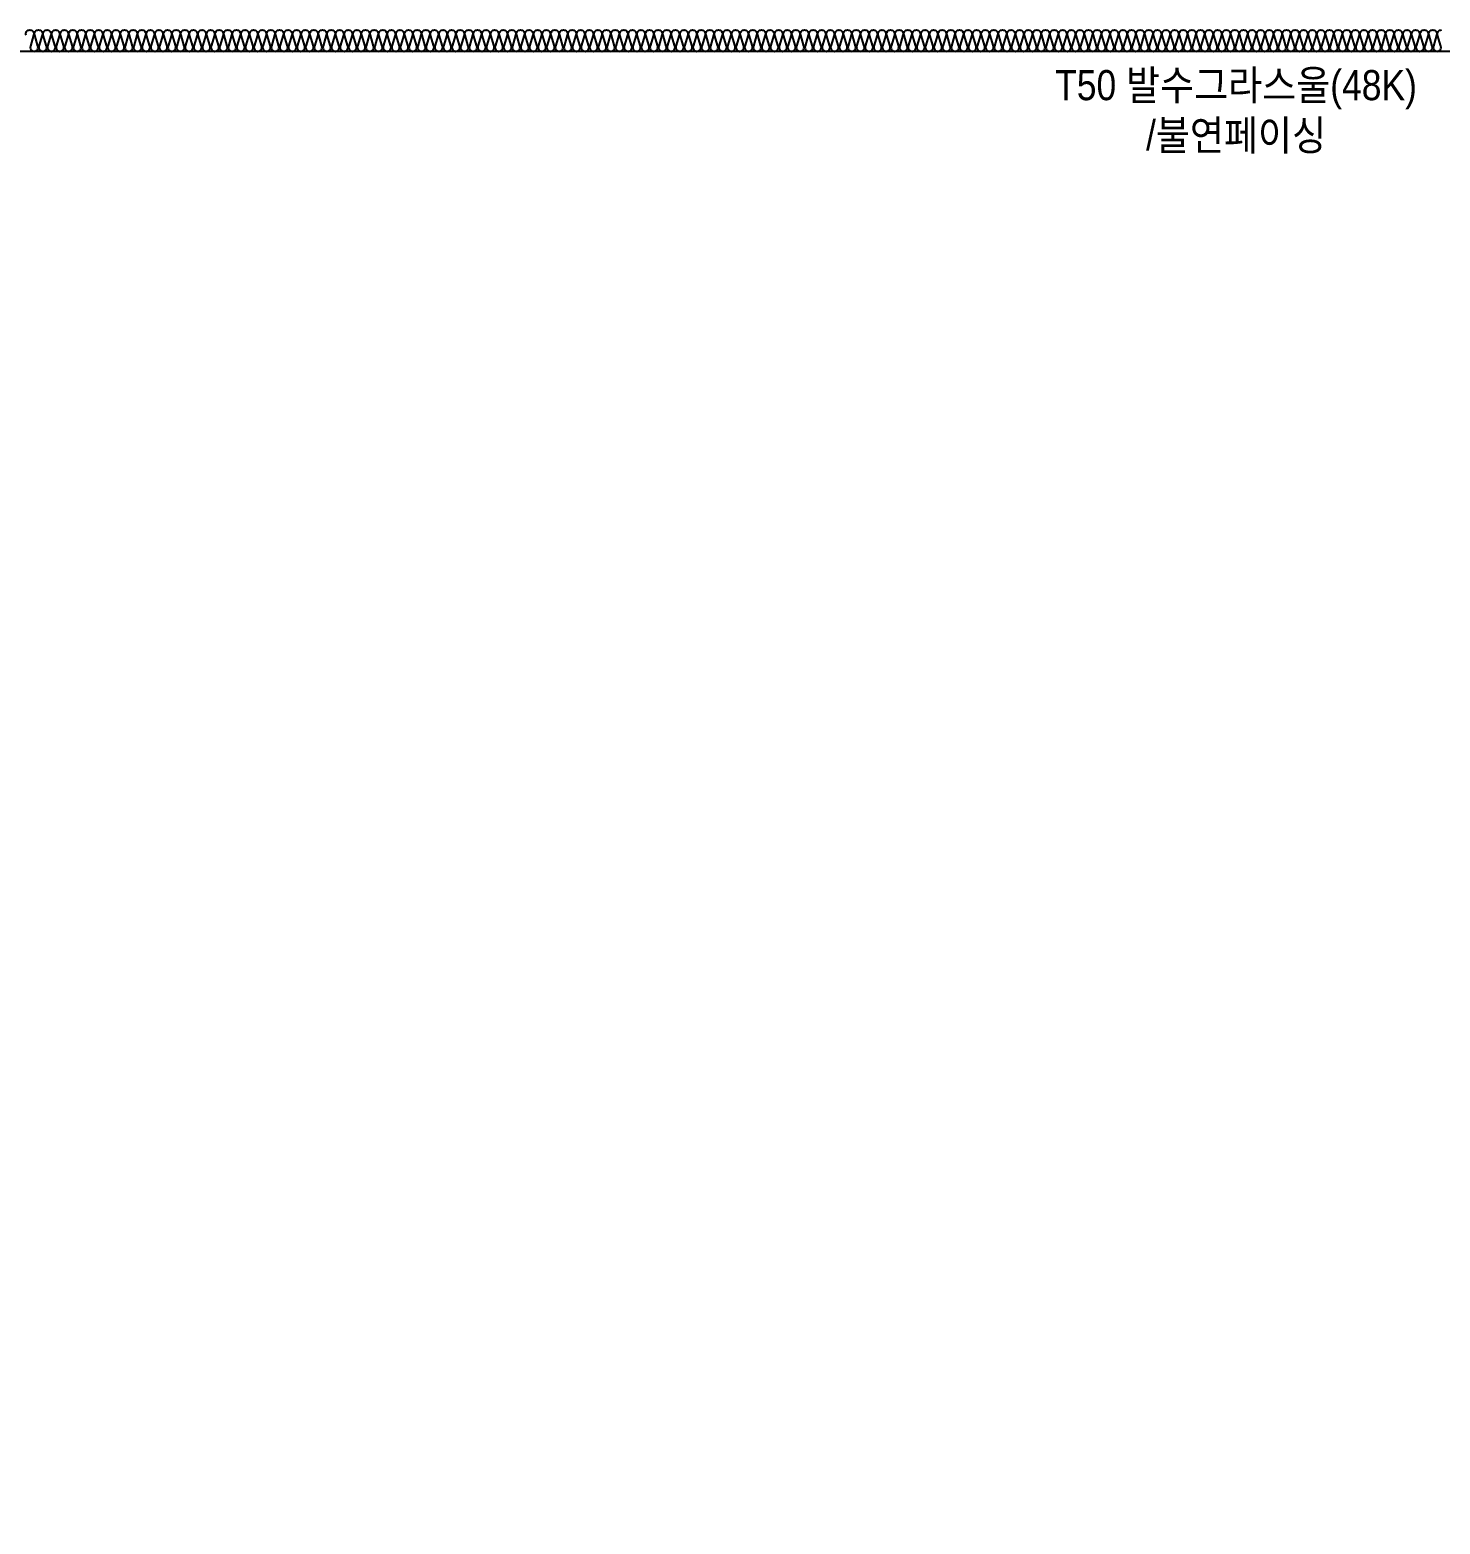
# Model space of a CAD drawing. Header units: millimetres. Extents: x 19868 to 801382, y -4805 to 85279.
# Drawn here: x 359488 to 362765, y 63428 to 66899 of the extents above; entities that cross this region are included whole.
import ezdxf
from ezdxf.enums import TextEntityAlignment as Align

# ---------------------------------------------------------------- set-up
doc = ezdxf.new("R2010")
doc.units = ezdxf.units.MM
doc.header["$LTSCALE"] = 250
doc.layers.add('ISL', color=251, linetype='Continuous')
doc.layers.add('NOPLOT-단열', color=225, linetype='Continuous', plot=False)
doc.styles.add('Gdim', font='')
doc.styles.get('Gdim').set_extended_font_data('Dotum')

msp = doc.modelspace()

# ---------------------------------------------------------------- linework, layer by layer
at = {"layer": 'ISL'}
msp.add_lwpolyline([(359479.4, 66886.8, -0.509267), (359488.2, 66898.9, -0.509267), (359497, 66886.8), (359489.4, 66861.1, 1.372593), (359507, 66861.1), (359499.4, 66886.8, -0.509267), (359508.2, 66898.9, -0.509267), (359517, 66886.8), (359509.4, 66861.1, 1.372593), (359527, 66861.1), (359519.4, 66886.8, -0.509267), (359528.2, 66898.9, -0.509267), (359537, 66886.8), (359529.4, 66861.1, 1.372593), (359547, 66861.1), (359539.4, 66886.8, -0.509267), (359548.2, 66898.9, -0.509267), (359557, 66886.8), (359549.4, 66861.1, 1.372593), (359567, 66861.1), (359559.4, 66886.8, -0.509267), (359568.2, 66898.9, -0.509267), (359577, 66886.8), (359569.4, 66861.1, 1.372593), (359587, 66861.1), (359579.4, 66886.8, -0.509267), (359588.2, 66898.9, -0.509267), (359597, 66886.8), (359589.4, 66861.1, 1.372593), (359607, 66861.1), (359599.4, 66886.8, -0.509267), (359608.2, 66898.9, -0.509267), (359617, 66886.8), (359609.4, 66861.1, 1.372593), (359627, 66861.1), (359619.4, 66886.8, -0.509267), (359628.2, 66898.9, -0.509267), (359637, 66886.8), (359629.4, 66861.1, 1.372593), (359647, 66861.1), (359639.4, 66886.8, -0.509267), (359648.2, 66898.9, -0.509267), (359657, 66886.8), (359649.4, 66861.1, 1.372593), (359667, 66861.1), (359659.4, 66886.8, -0.509267), (359668.2, 66898.9, -0.509267), (359677, 66886.8), (359669.4, 66861.1, 1.372593), (359687, 66861.1), (359679.4, 66886.8, -0.509267), (359688.2, 66898.9, -0.509267), (359697, 66886.8), (359689.4, 66861.1, 1.372593), (359707, 66861.1), (359699.4, 66886.8, -0.509267), (359708.2, 66898.9, -0.509267), (359717, 66886.8), (359709.4, 66861.1, 1.372593), (359727, 66861.1), (359719.4, 66886.8, -0.509267), (359728.2, 66898.9, -0.509267), (359737, 66886.8), (359729.4, 66861.1, 1.372593), (359747, 66861.1), (359739.4, 66886.8, -0.509267), (359748.2, 66898.9, -0.509267), (359757, 66886.8), (359749.4, 66861.1, 1.372593), (359767, 66861.1), (359759.4, 66886.8, -0.509267), (359768.2, 66898.9, -0.509267), (359777, 66886.8), (359769.4, 66861.1, 1.372593), (359787, 66861.1), (359779.4, 66886.8, -0.509267), (359788.2, 66898.9, -0.509267), (359797, 66886.8), (359789.4, 66861.1, 1.372593), (359807, 66861.1), (359799.4, 66886.8, -0.509267), (359808.2, 66898.9, -0.509267), (359817, 66886.8), (359809.4, 66861.1, 1.372593), (359827, 66861.1), (359819.4, 66886.8, -0.509267), (359828.2, 66898.9, -0.509267), (359837, 66886.8), (359829.4, 66861.1, 1.372593), (359847, 66861.1), (359839.4, 66886.8, -0.509267), (359848.2, 66898.9, -0.509267), (359857, 66886.8), (359849.4, 66861.1, 1.372593), (359867, 66861.1), (359859.4, 66886.8, -0.509267), (359868.2, 66898.9, -0.509267), (359877, 66886.8), (359869.4, 66861.1, 1.372593), (359887, 66861.1), (359879.4, 66886.8, -0.509267), (359888.2, 66898.9, -0.509267), (359897, 66886.8), (359889.4, 66861.1, 1.372593), (359907, 66861.1), (359899.4, 66886.8, -0.509267), (359908.2, 66898.9, -0.509267), (359917, 66886.8), (359909.4, 66861.1, 1.372593), (359927, 66861.1), (359919.4, 66886.8, -0.509267), (359928.2, 66898.9, -0.509267), (359937, 66886.8), (359929.4, 66861.1, 1.372593), (359947, 66861.1), (359939.4, 66886.8, -0.509267), (359948.2, 66898.9, -0.509267), (359957, 66886.8), (359949.4, 66861.1, 1.372593), (359967, 66861.1), (359959.4, 66886.8, -0.509267), (359968.2, 66898.9, -0.509267), (359977, 66886.8), (359969.4, 66861.1, 1.372593), (359987, 66861.1), (359979.4, 66886.8, -0.509267), (359988.2, 66898.9, -0.509267), (359997, 66886.8), (359989.4, 66861.1, 1.372593), (360007, 66861.1), (359999.4, 66886.8, -0.509267), (360008.2, 66898.9, -0.509267), (360017, 66886.8), (360009.4, 66861.1, 1.372593), (360027, 66861.1), (360019.4, 66886.8, -0.509267), (360028.2, 66898.9, -0.509267), (360037, 66886.8), (360029.4, 66861.1, 1.372593), (360047, 66861.1), (360039.4, 66886.8, -0.509267), (360048.2, 66898.9, -0.509267), (360057, 66886.8), (360049.4, 66861.1, 1.372593), (360067, 66861.1), (360059.4, 66886.8, -0.509267), (360068.2, 66898.9, -0.509267), (360077, 66886.8), (360069.4, 66861.1, 1.372593), (360087, 66861.1), (360079.4, 66886.8, -0.509267), (360088.2, 66898.9, -0.509267), (360097, 66886.8), (360089.4, 66861.1, 1.372593), (360107, 66861.1), (360099.4, 66886.8, -0.509267), (360108.2, 66898.9, -0.509267), (360117, 66886.8), (360109.4, 66861.1, 1.372593), (360127, 66861.1), (360119.4, 66886.8, -0.509267), (360128.2, 66898.9, -0.509267), (360137, 66886.8), (360129.4, 66861.1, 1.372593), (360147, 66861.1), (360139.4, 66886.8, -0.509267), (360148.2, 66898.9, -0.509267), (360157, 66886.8), (360149.4, 66861.1, 1.372593), (360167, 66861.1), (360159.4, 66886.8, -0.509267), (360168.2, 66898.9, -0.509267), (360177, 66886.8), (360169.4, 66861.1, 1.372593), (360187, 66861.1), (360179.4, 66886.8, -0.509267), (360188.2, 66898.9, -0.509267), (360197, 66886.8), (360189.4, 66861.1, 1.372593), (360207, 66861.1), (360199.4, 66886.8, -0.509267), (360208.2, 66898.9, -0.509267), (360217, 66886.8), (360209.4, 66861.1, 1.372593), (360227, 66861.1), (360219.4, 66886.8, -0.509267), (360228.2, 66898.9, -0.509267), (360237, 66886.8), (360229.4, 66861.1, 1.372593), (360247, 66861.1), (360239.4, 66886.8, -0.509267), (360248.2, 66898.9, -0.509267), (360257, 66886.8), (360249.4, 66861.1, 1.372593), (360267, 66861.1), (360259.4, 66886.8, -0.509267), (360268.2, 66898.9, -0.509267), (360277, 66886.8), (360269.4, 66861.1, 1.372593), (360287, 66861.1), (360279.4, 66886.8, -0.509267), (360288.2, 66898.9, -0.509267), (360297, 66886.8), (360289.4, 66861.1, 1.372593), (360307, 66861.1), (360299.4, 66886.8, -0.509267), (360308.2, 66898.9, -0.509267), (360317, 66886.8), (360309.4, 66861.1, 1.372593), (360327, 66861.1), (360319.4, 66886.8, -0.509267), (360328.2, 66898.9, -0.509267), (360337, 66886.8), (360329.4, 66861.1, 1.372593), (360347, 66861.1), (360339.4, 66886.8, -0.509267), (360348.2, 66898.9, -0.509267), (360357, 66886.8), (360349.4, 66861.1, 1.372593), (360367, 66861.1), (360359.4, 66886.8, -0.509267), (360368.2, 66898.9, -0.509267), (360377, 66886.8), (360369.4, 66861.1, 1.372593), (360387, 66861.1), (360379.4, 66886.8, -0.509267), (360388.2, 66898.9, -0.509267), (360397, 66886.8), (360389.4, 66861.1, 1.372593), (360407, 66861.1), (360399.4, 66886.8, -0.509267), (360408.2, 66898.9, -0.509267), (360417, 66886.8), (360409.4, 66861.1, 1.372593), (360427, 66861.1), (360419.4, 66886.8, -0.509267), (360428.2, 66898.9, -0.509267), (360437, 66886.8), (360429.4, 66861.1, 1.372593), (360447, 66861.1), (360439.4, 66886.8, -0.509267), (360448.2, 66898.9, -0.509267), (360457, 66886.8), (360449.4, 66861.1, 1.372593), (360467, 66861.1), (360459.4, 66886.8, -0.509267), (360468.2, 66898.9, -0.509267), (360477, 66886.8), (360469.4, 66861.1, 1.372593), (360487, 66861.1), (360479.4, 66886.8, -0.509267), (360488.2, 66898.9, -0.509267), (360497, 66886.8), (360489.4, 66861.1, 1.372593), (360507, 66861.1), (360499.4, 66886.8, -0.509267), (360508.2, 66898.9, -0.509267), (360517, 66886.8), (360509.4, 66861.1, 1.372593), (360527, 66861.1), (360519.4, 66886.8, -0.509267), (360528.2, 66898.9, -0.509267), (360537, 66886.8), (360529.4, 66861.1, 1.372593), (360547, 66861.1), (360539.4, 66886.8, -0.509267), (360548.2, 66898.9, -0.509267), (360557, 66886.8), (360549.4, 66861.1, 1.372593), (360567, 66861.1), (360559.4, 66886.8, -0.509267), (360568.2, 66898.9, -0.509267), (360577, 66886.8), (360569.4, 66861.1, 1.372593), (360587, 66861.1), (360579.4, 66886.8, -0.509267), (360588.2, 66898.9, -0.509267), (360597, 66886.8), (360589.4, 66861.1, 1.372593), (360607, 66861.1), (360599.4, 66886.8, -0.509267), (360608.2, 66898.9, -0.509267), (360617, 66886.8), (360609.4, 66861.1, 1.372593), (360627, 66861.1), (360619.4, 66886.8, -0.509267), (360628.2, 66898.9, -0.509267), (360637, 66886.8), (360629.4, 66861.1, 1.372593), (360647, 66861.1), (360639.4, 66886.8, -0.509267), (360648.2, 66898.9, -0.509267), (360657, 66886.8), (360649.4, 66861.1, 1.372593), (360667, 66861.1), (360659.4, 66886.8, -0.509267), (360668.2, 66898.9, -0.509267), (360677, 66886.8), (360669.4, 66861.1, 1.372593), (360687, 66861.1), (360679.4, 66886.8, -0.509267), (360688.2, 66898.9, -0.509267), (360697, 66886.8), (360689.4, 66861.1, 1.372593), (360707, 66861.1), (360699.4, 66886.8, -0.509267), (360708.2, 66898.9, -0.509267), (360717, 66886.8), (360709.4, 66861.1, 1.372593), (360727, 66861.1), (360719.4, 66886.8, -0.509267), (360728.2, 66898.9, -0.509267), (360737, 66886.8), (360729.4, 66861.1, 1.372593), (360747, 66861.1), (360739.4, 66886.8, -0.509267), (360748.2, 66898.9, -0.509267), (360757, 66886.8), (360749.4, 66861.1, 1.372593), (360767, 66861.1), (360759.4, 66886.8, -0.509267), (360768.2, 66898.9, -0.509267), (360777, 66886.8), (360769.4, 66861.1, 1.372593), (360787, 66861.1), (360779.4, 66886.8, -0.509267), (360788.2, 66898.9, -0.509267), (360797, 66886.8), (360789.4, 66861.1, 1.372593), (360807, 66861.1), (360799.4, 66886.8, -0.509267), (360808.2, 66898.9, -0.509267), (360817, 66886.8), (360809.4, 66861.1, 1.372593), (360827, 66861.1), (360819.4, 66886.8, -0.509267), (360828.2, 66898.9, -0.509267), (360837, 66886.8), (360829.4, 66861.1, 1.372593), (360847, 66861.1), (360839.4, 66886.8, -0.509267), (360848.2, 66898.9, -0.509267), (360857, 66886.8), (360849.4, 66861.1, 1.372593), (360867, 66861.1), (360859.4, 66886.8, -0.509267), (360868.2, 66898.9, -0.509267), (360877, 66886.8), (360869.4, 66861.1, 1.372593), (360887, 66861.1), (360879.4, 66886.8, -0.509267), (360888.2, 66898.9, -0.509267), (360897, 66886.8), (360889.4, 66861.1, 1.372593), (360907, 66861.1), (360899.4, 66886.8, -0.509267), (360908.2, 66898.9, -0.509267), (360917, 66886.8), (360909.4, 66861.1, 1.372593), (360927, 66861.1), (360919.4, 66886.8, -0.509267), (360928.2, 66898.9, -0.509267), (360937, 66886.8), (360929.4, 66861.1, 1.372593), (360947, 66861.1), (360939.4, 66886.8, -0.509267), (360948.2, 66898.9, -0.509267), (360957, 66886.8), (360949.4, 66861.1, 1.372593), (360967, 66861.1), (360959.4, 66886.8, -0.509267), (360968.2, 66898.9, -0.509267), (360977, 66886.8), (360969.4, 66861.1, 1.372593), (360987, 66861.1), (360979.4, 66886.8, -0.509267), (360988.2, 66898.9, -0.509267), (360997, 66886.8), (360989.4, 66861.1, 1.372593), (361007, 66861.1), (360999.4, 66886.8, -0.509267), (361008.2, 66898.9, -0.509267), (361017, 66886.8), (361009.4, 66861.1, 1.372593), (361027, 66861.1), (361019.4, 66886.8, -0.509267), (361028.2, 66898.9, -0.509267), (361037, 66886.8), (361029.4, 66861.1, 1.372593), (361047, 66861.1), (361039.4, 66886.8, -0.509267), (361048.2, 66898.9, -0.509267), (361057, 66886.8), (361049.4, 66861.1, 1.372593), (361067, 66861.1), (361059.4, 66886.8, -0.509267), (361068.2, 66898.9, -0.509267), (361077, 66886.8), (361069.4, 66861.1, 1.372593), (361087, 66861.1), (361079.4, 66886.8, -0.509267), (361088.2, 66898.9, -0.509267), (361097, 66886.8), (361089.4, 66861.1, 1.372593), (361107, 66861.1), (361099.4, 66886.8, -0.509267), (361108.2, 66898.9, -0.509267), (361117, 66886.8), (361109.4, 66861.1, 1.372593), (361127, 66861.1), (361119.4, 66886.8, -0.509267), (361128.2, 66898.9, -0.509267), (361137, 66886.8), (361129.4, 66861.1, 1.372593), (361147, 66861.1), (361139.4, 66886.8, -0.509267), (361148.2, 66898.9, -0.509267), (361157, 66886.8), (361149.4, 66861.1, 1.372593), (361167, 66861.1), (361159.4, 66886.8, -0.509267), (361168.2, 66898.9, -0.509267), (361177, 66886.8), (361169.4, 66861.1, 1.372593), (361187, 66861.1), (361179.4, 66886.8, -0.509267), (361188.2, 66898.9, -0.509267), (361197, 66886.8), (361189.4, 66861.1, 1.372593), (361207, 66861.1), (361199.4, 66886.8, -0.509267), (361208.2, 66898.9, -0.509267), (361217, 66886.8), (361209.4, 66861.1, 1.372593), (361227, 66861.1), (361219.4, 66886.8, -0.509267), (361228.2, 66898.9, -0.509267), (361237, 66886.8), (361229.4, 66861.1, 1.372593), (361247, 66861.1), (361239.4, 66886.8, -0.509267), (361248.2, 66898.9, -0.509267), (361257, 66886.8), (361249.4, 66861.1, 1.372593), (361267, 66861.1), (361259.4, 66886.8, -0.509267), (361268.2, 66898.9, -0.509267), (361277, 66886.8), (361269.4, 66861.1, 1.372593), (361287, 66861.1), (361279.4, 66886.8, -0.509267), (361288.2, 66898.9, -0.509267), (361297, 66886.8), (361289.4, 66861.1, 1.372593), (361307, 66861.1), (361299.4, 66886.8, -0.509267), (361308.2, 66898.9, -0.509267), (361317, 66886.8), (361309.4, 66861.1, 1.372593), (361327, 66861.1), (361319.4, 66886.8, -0.509267), (361328.2, 66898.9, -0.509267), (361337, 66886.8), (361329.4, 66861.1, 1.372593), (361347, 66861.1), (361339.4, 66886.8, -0.509267), (361348.2, 66898.9, -0.509267), (361357, 66886.8), (361349.4, 66861.1, 1.372593), (361367, 66861.1), (361359.4, 66886.8, -0.509267), (361368.2, 66898.9, -0.509267), (361377, 66886.8), (361369.4, 66861.1, 1.372593), (361387, 66861.1), (361379.4, 66886.8, -0.509267), (361388.2, 66898.9, -0.509267), (361397, 66886.8), (361389.4, 66861.1, 1.372593), (361407, 66861.1), (361399.4, 66886.8, -0.509267), (361408.2, 66898.9, -0.509267), (361417, 66886.8), (361409.4, 66861.1, 1.372593), (361427, 66861.1), (361419.4, 66886.8, -0.509267), (361428.2, 66898.9, -0.509267), (361437, 66886.8), (361429.4, 66861.1, 1.372593), (361447, 66861.1), (361439.4, 66886.8, -0.509267), (361448.2, 66898.9, -0.509267), (361457, 66886.8), (361449.4, 66861.1, 1.372593), (361467, 66861.1), (361459.4, 66886.8, -0.509267), (361468.2, 66898.9, -0.509267), (361477, 66886.8), (361469.4, 66861.1, 1.372593), (361487, 66861.1), (361479.4, 66886.8, -0.509267), (361488.2, 66898.9, -0.509267), (361497, 66886.8), (361489.4, 66861.1, 1.372593), (361507, 66861.1), (361499.4, 66886.8, -0.509267), (361508.2, 66898.9, -0.509267), (361517, 66886.8), (361509.4, 66861.1, 1.372593), (361527, 66861.1), (361519.4, 66886.8, -0.509267), (361528.2, 66898.9, -0.509267), (361537, 66886.8), (361529.4, 66861.1, 1.372593), (361547, 66861.1), (361539.4, 66886.8, -0.509267), (361548.2, 66898.9, -0.509267), (361557, 66886.8), (361549.4, 66861.1, 1.372593), (361567, 66861.1), (361559.4, 66886.8, -0.509267), (361568.2, 66898.9, -0.509267), (361577, 66886.8), (361569.4, 66861.1, 1.372593), (361587, 66861.1), (361579.4, 66886.8, -0.509267), (361588.2, 66898.9, -0.509267), (361597, 66886.8), (361589.4, 66861.1, 1.372593), (361607, 66861.1), (361599.4, 66886.8, -0.509267), (361608.2, 66898.9, -0.509267), (361617, 66886.8), (361609.4, 66861.1, 1.372593), (361627, 66861.1), (361619.4, 66886.8, -0.509267), (361628.2, 66898.9, -0.509267), (361637, 66886.8), (361629.4, 66861.1, 1.372593), (361647, 66861.1), (361639.4, 66886.8, -0.509267), (361648.2, 66898.9, -0.509267), (361657, 66886.8), (361649.4, 66861.1, 1.372593), (361667, 66861.1), (361659.4, 66886.8, -0.509267), (361668.2, 66898.9, -0.509267), (361677, 66886.8), (361669.4, 66861.1, 1.372593), (361687, 66861.1), (361679.4, 66886.8, -0.509267), (361688.2, 66898.9, -0.509267), (361697, 66886.8), (361689.4, 66861.1, 1.372593), (361707, 66861.1), (361699.4, 66886.8, -0.509267), (361708.2, 66898.9, -0.509267), (361717, 66886.8), (361709.4, 66861.1, 1.372593), (361727, 66861.1), (361719.4, 66886.8, -0.509267), (361728.2, 66898.9, -0.509267), (361737, 66886.8), (361729.4, 66861.1, 1.372593), (361747, 66861.1), (361739.4, 66886.8, -0.509267), (361748.2, 66898.9, -0.509267), (361757, 66886.8), (361749.4, 66861.1, 1.372593), (361767, 66861.1), (361759.4, 66886.8, -0.509267), (361768.2, 66898.9, -0.509267), (361777, 66886.8), (361769.4, 66861.1, 1.372593), (361787, 66861.1), (361779.4, 66886.8, -0.509267), (361788.2, 66898.9, -0.509267), (361797, 66886.8), (361789.4, 66861.1, 1.372593), (361807, 66861.1), (361799.4, 66886.8, -0.509267), (361808.2, 66898.9, -0.509267), (361817, 66886.8), (361809.4, 66861.1, 1.372593), (361827, 66861.1), (361819.4, 66886.8, -0.509267), (361828.2, 66898.9, -0.509267), (361837, 66886.8), (361829.4, 66861.1, 1.372593), (361847, 66861.1), (361839.4, 66886.8, -0.509267), (361848.2, 66898.9, -0.509267), (361857, 66886.8), (361849.4, 66861.1, 1.372593), (361867, 66861.1), (361859.4, 66886.8, -0.509267), (361868.2, 66898.9, -0.509267), (361877, 66886.8), (361869.4, 66861.1, 1.372593), (361887, 66861.1), (361879.4, 66886.8, -0.509267), (361888.2, 66898.9, -0.509267), (361897, 66886.8), (361889.4, 66861.1, 1.372593), (361907, 66861.1), (361899.4, 66886.8, -0.509267), (361908.2, 66898.9, -0.509267), (361917, 66886.8), (361909.4, 66861.1, 1.372593), (361927, 66861.1), (361919.4, 66886.8, -0.509267), (361928.2, 66898.9, -0.509267), (361937, 66886.8), (361929.4, 66861.1, 1.372593), (361947, 66861.1), (361939.4, 66886.8, -0.509267), (361948.2, 66898.9, -0.509267), (361957, 66886.8), (361949.4, 66861.1, 1.372593), (361967, 66861.1), (361959.4, 66886.8, -0.509267), (361968.2, 66898.9, -0.509267), (361977, 66886.8), (361969.4, 66861.1, 1.372593), (361987, 66861.1), (361979.4, 66886.8, -0.509267), (361988.2, 66898.9, -0.509267), (361997, 66886.8), (361989.4, 66861.1, 1.372593), (362007, 66861.1), (361999.4, 66886.8, -0.509267), (362008.2, 66898.9, -0.509267), (362017, 66886.8), (362009.4, 66861.1, 1.372593), (362027, 66861.1), (362019.4, 66886.8, -0.509267), (362028.2, 66898.9, -0.509267), (362037, 66886.8), (362029.4, 66861.1, 1.372593), (362047, 66861.1), (362039.4, 66886.8, -0.509267), (362048.2, 66898.9, -0.509267), (362057, 66886.8), (362049.4, 66861.1, 1.372593), (362067, 66861.1), (362059.4, 66886.8, -0.509267), (362068.2, 66898.9, -0.509267), (362077, 66886.8), (362069.4, 66861.1, 1.372593), (362087, 66861.1), (362079.4, 66886.8, -0.509267), (362088.2, 66898.9, -0.509267), (362097, 66886.8), (362089.4, 66861.1, 1.372593), (362107, 66861.1), (362099.4, 66886.8, -0.509267), (362108.2, 66898.9, -0.509267), (362117, 66886.8), (362109.4, 66861.1, 1.372593), (362127, 66861.1), (362119.4, 66886.8, -0.509267), (362128.2, 66898.9, -0.509267), (362137, 66886.8), (362129.4, 66861.1, 1.372593), (362147, 66861.1), (362139.4, 66886.8, -0.509267), (362148.2, 66898.9, -0.509267), (362157, 66886.8), (362149.4, 66861.1, 1.372593), (362167, 66861.1), (362159.4, 66886.8, -0.509267), (362168.2, 66898.9, -0.509267), (362177, 66886.8), (362169.4, 66861.1, 1.372593), (362187, 66861.1), (362179.4, 66886.8, -0.509267), (362188.2, 66898.9, -0.509267), (362197, 66886.8), (362189.4, 66861.1, 1.372593), (362207, 66861.1), (362199.4, 66886.8, -0.509267), (362208.2, 66898.9, -0.509267), (362217, 66886.8), (362209.4, 66861.1, 1.372593), (362227, 66861.1), (362219.4, 66886.8, -0.509267), (362228.2, 66898.9, -0.509267), (362237, 66886.8), (362229.4, 66861.1, 1.372593), (362247, 66861.1), (362239.4, 66886.8, -0.509267), (362248.2, 66898.9, -0.509267), (362257, 66886.8), (362249.4, 66861.1, 1.372593), (362267, 66861.1), (362259.4, 66886.8, -0.509267), (362268.2, 66898.9, -0.509267), (362277, 66886.8), (362269.4, 66861.1, 1.372593), (362287, 66861.1), (362279.4, 66886.8, -0.509267), (362288.2, 66898.9, -0.509267), (362297, 66886.8), (362289.4, 66861.1, 1.372593), (362307, 66861.1), (362299.4, 66886.8, -0.509267), (362308.2, 66898.9, -0.509267), (362317, 66886.8), (362309.4, 66861.1, 1.372593), (362327, 66861.1), (362319.4, 66886.8, -0.509267), (362328.2, 66898.9, -0.509267), (362337, 66886.8), (362329.4, 66861.1, 1.372593), (362347, 66861.1), (362339.4, 66886.8, -0.509267), (362348.2, 66898.9, -0.509267), (362357, 66886.8), (362349.4, 66861.1, 1.372593), (362367, 66861.1), (362359.4, 66886.8, -0.509267), (362368.2, 66898.9, -0.509267), (362377, 66886.8), (362369.4, 66861.1, 1.372593), (362387, 66861.1), (362379.4, 66886.8, -0.509267), (362388.2, 66898.9, -0.509267), (362397, 66886.8), (362389.4, 66861.1, 1.372593), (362407, 66861.1), (362399.4, 66886.8, -0.509267), (362408.2, 66898.9, -0.509267), (362417, 66886.8), (362409.4, 66861.1, 1.372593), (362427, 66861.1), (362419.4, 66886.8, -0.509267), (362428.2, 66898.9, -0.509267), (362437, 66886.8), (362429.4, 66861.1, 1.372593), (362447, 66861.1), (362439.4, 66886.8, -0.509267), (362448.2, 66898.9, -0.509267), (362457, 66886.8), (362449.4, 66861.1, 1.372593), (362467, 66861.1), (362459.4, 66886.8, -0.509267), (362468.2, 66898.9, -0.509267), (362477, 66886.8), (362469.4, 66861.1, 1.372593), (362487, 66861.1), (362479.4, 66886.8, -0.509267), (362488.2, 66898.9, -0.509267), (362497, 66886.8), (362489.4, 66861.1, 1.372593), (362507, 66861.1), (362499.4, 66886.8, -0.509267), (362508.2, 66898.9, -0.509267), (362517, 66886.8), (362509.4, 66861.1, 1.372593), (362527, 66861.1), (362519.4, 66886.8, -0.509267), (362528.2, 66898.9, -0.509267), (362537, 66886.8), (362529.4, 66861.1, 1.372593), (362547, 66861.1), (362539.4, 66886.8, -0.509267), (362548.2, 66898.9, -0.509267), (362557, 66886.8), (362549.4, 66861.1, 1.372593), (362567, 66861.1), (362559.4, 66886.8, -0.509267), (362568.2, 66898.9, -0.509267), (362577, 66886.8), (362569.4, 66861.1, 1.372593), (362587, 66861.1), (362579.4, 66886.8, -0.509267), (362588.2, 66898.9, -0.509267), (362597, 66886.8), (362589.4, 66861.1, 1.372593), (362607, 66861.1), (362599.4, 66886.8, -0.509267), (362608.2, 66898.9, -0.509267), (362617, 66886.8), (362609.4, 66861.1, 1.372593), (362627, 66861.1), (362619.4, 66886.8, -0.509267), (362628.2, 66898.9, -0.509267), (362637, 66886.8), (362629.4, 66861.1, 1.372593), (362647, 66861.1), (362639.4, 66886.8, -0.509267), (362648.2, 66898.9, -0.509267), (362657, 66886.8), (362649.4, 66861.1, 1.372593), (362667, 66861.1), (362659.4, 66886.8, -0.509267), (362668.2, 66898.9, -0.509267), (362677, 66886.8), (362669.4, 66861.1, 1.372593), (362687, 66861.1), (362679.4, 66886.8, -0.509267), (362688.2, 66898.9, -0.509267), (362697, 66886.8), (362689.4, 66861.1, 1.372593), (362707, 66861.1), (362699.4, 66886.8, -0.509267), (362708.2, 66898.9, -0.509267), (362717, 66886.8), (362709.4, 66861.1, 1.372593), (362727, 66861.1), (362719.4, 66886.8, -0.509267), (362728.2, 66898.9, -0.509267), (362737, 66886.8), (362729.4, 66861.1, 1.372593), (362747, 66861.1), (362739.4, 66886.8, -0.509267), (362748.2, 66898.9, -0.509267), (362757, 66886.8), (362749.4, 66861.1, 1.372593), (362767, 66861.1), (362759.4, 66886.8, -0.509267), (362768.2, 66898.9, -0.509267)], format="xyb", dxfattribs=at)
msp.add_lwpolyline([(365288.2, 60278.9), (365238.2, 60278.9), (365238.2, 65928.9), (364438.2, 65928.9), (364438.2, 66848.9), (349438.2, 66848.9), (349438.2, 65728.9), (348338.2, 65728.9), (348338.2, 66848.9), (333338.2, 66848.9), (333338.2, 65928.9), (332538.2, 65928.9), (332538.2, 60278.9), (332488.2, 60278.9)], dxfattribs=at)

# ---------------------------------------------------------------- texts
at = {"layer": 'NOPLOT-단열', "style": 'Gdim', "width": 0.9}
for s, p in [('T50 발수그라스울(48K)', (362290.9, 66770.6)), ('/불연페이싱', (362290.9, 66654.1))]:
    msp.add_text(s, height=70, dxfattribs=at).set_placement(p, align=Align.MIDDLE_CENTER)

doc.saveas('drawing.dxf')
